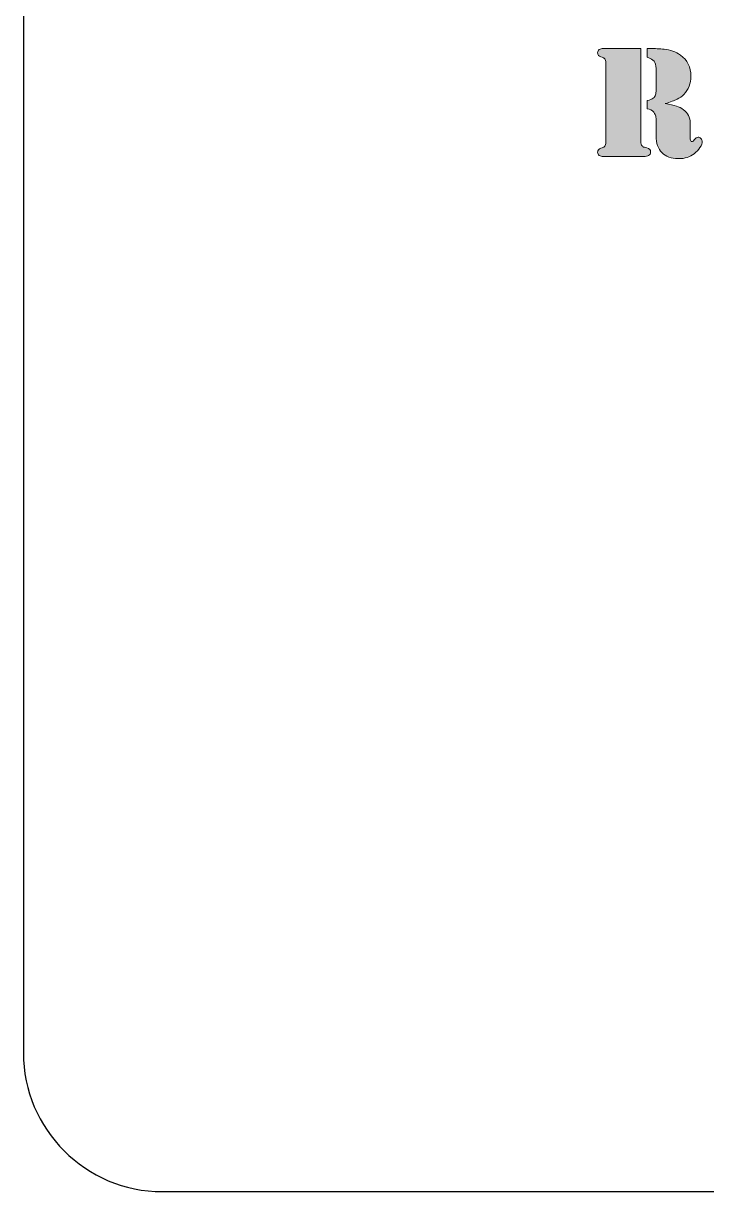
# Model space of a CAD drawing. Header units: inches. Extents: x 11 to 167, y -177 to -21.
# Drawn here: x 10.58 to 31.41, y -176.86 to -141.23 of the extents above; entities that cross this region are included whole.
import ezdxf

# ---------------------------------------------------------------- set-up
doc = ezdxf.new("R2010")
doc.units = ezdxf.units.IN
doc.header["$MEASUREMENT"] = 0
doc.layers.add('Layer 1', color=7, linetype='Continuous')
doc.layers.add('Layer 2', color=7, linetype='Continuous')

# ---------------------------------------------------------------- blocks, each defined once
blk = doc.blocks.new('block 8')
at = {"layer": 'Layer 2', "true_color": 0xffffff}
h = blk.add_hatch(color=7, dxfattribs=at)
h.dxf.hatch_style = 2
edge = h.paths.add_edge_path()
edge.add_spline(control_points=[(29.409, -142.001), (29.409, -142.001), (29.409, -144.834), (29.409, -144.834), (29.409, -144.897), (29.421, -144.942), (29.445, -144.969), (29.458, -144.985), (29.47, -144.995), (29.481, -145), (29.493, -145.003), (29.53, -145.013), (29.592, -145.03), (29.67, -145.047), (29.708, -145.092), (29.708, -145.162), (29.708, -145.204), (29.687, -145.238), (29.645, -145.263), (29.615, -145.283), (29.564, -145.292), (29.493, -145.292), (29.493, -145.292), (29.411, -145.292), (29.411, -145.292), (29.411, -145.292), (28.336, -145.292), (28.336, -145.292), (28.336, -145.292), (28.273, -145.292), (28.273, -145.292), (28.215, -145.292), (28.171, -145.281), (28.139, -145.26), (28.108, -145.238), (28.092, -145.207), (28.092, -145.167), (28.092, -145.101), (28.125, -145.058), (28.189, -145.037), (28.242, -145.019), (28.273, -145.008), (28.282, -145.004), (28.29, -145), (28.3, -144.991), (28.309, -144.977), (28.329, -144.951), (28.338, -144.91), (28.338, -144.854), (28.338, -144.854), (28.338, -142.44), (28.338, -142.44), (28.338, -142.383), (28.329, -142.342), (28.309, -142.317), (28.3, -142.302), (28.29, -142.293), (28.282, -142.289), (28.273, -142.285), (28.242, -142.274), (28.189, -142.256), (28.125, -142.235), (28.092, -142.192), (28.092, -142.126), (28.092, -142.086), (28.108, -142.055), (28.139, -142.033), (28.171, -142.011), (28.215, -142.001), (28.273, -142.001), (28.273, -142.001), (28.336, -142.001), (28.336, -142.001), (28.336, -142.001), (29.409, -142.001), (29.409, -142.001)], knot_values=[0, 0, 0, 0, 1, 1, 1, 2, 2, 2, 3, 3, 3, 4, 4, 4, 5, 5, 5, 6, 6, 6, 7, 7, 7, 8, 8, 8, 9, 9, 9, 10, 10, 10, 11, 11, 11, 12, 12, 12, 13, 13, 13, 14, 14, 14, 15, 15, 15, 16, 16, 16, 17, 17, 17, 18, 18, 18, 19, 19, 19, 20, 20, 20, 21, 21, 21, 22, 22, 22, 23, 23, 23, 24, 24, 24, 25, 25, 25, 25], degree=3, periodic=1)
edge = h.paths.add_edge_path()
edge.add_spline(control_points=[(30.149, -143.679), (30.297, -143.701), (30.411, -143.727), (30.491, -143.754), (30.57, -143.781), (30.642, -143.818), (30.706, -143.865), (30.774, -143.915), (30.826, -143.974), (30.862, -144.043), (30.898, -144.112), (30.916, -144.186), (30.916, -144.263), (30.916, -144.263), (30.916, -144.762), (30.916, -144.762), (30.916, -144.813), (30.933, -144.839), (30.967, -144.839), (30.98, -144.839), (30.991, -144.836), (30.999, -144.828), (31.008, -144.821), (31.021, -144.807), (31.037, -144.786), (31.077, -144.731), (31.118, -144.704), (31.16, -144.704), (31.187, -144.704), (31.214, -144.718), (31.242, -144.747), (31.269, -144.776), (31.283, -144.805), (31.283, -144.834), (31.283, -144.884), (31.259, -144.945), (31.212, -145.016), (31.164, -145.088), (31.105, -145.152), (31.034, -145.208), (30.968, -145.261), (30.897, -145.299), (30.82, -145.323), (30.743, -145.346), (30.652, -145.358), (30.547, -145.358), (30.335, -145.358), (30.17, -145.297), (30.051, -145.175), (29.932, -145.054), (29.872, -144.885), (29.872, -144.668), (29.872, -144.668), (29.872, -144.263), (29.872, -144.263), (29.872, -144.173), (29.871, -144.12), (29.87, -144.106), (29.862, -144.042), (29.839, -143.986), (29.802, -143.94), (29.755, -143.883), (29.689, -143.85), (29.602, -143.841), (29.602, -143.841), (29.602, -143.583), (29.602, -143.583), (29.689, -143.57), (29.751, -143.547), (29.788, -143.515), (29.82, -143.486), (29.842, -143.453), (29.854, -143.416), (29.866, -143.379), (29.872, -143.325), (29.872, -143.252), (29.872, -143.252), (29.872, -142.613), (29.872, -142.613), (29.872, -142.512), (29.852, -142.436), (29.813, -142.386), (29.774, -142.337), (29.702, -142.297), (29.6, -142.268), (29.6, -142.268), (29.6, -142.001), (29.6, -142.001), (29.6, -142.001), (29.662, -142.001), (29.662, -142.001), (29.841, -142.001), (29.993, -142.007), (30.118, -142.02), (30.305, -142.037), (30.471, -142.099), (30.617, -142.203), (30.828, -142.353), (30.933, -142.566), (30.933, -142.842), (30.933, -143.069), (30.862, -143.255), (30.721, -143.399), (30.662, -143.46), (30.592, -143.51), (30.512, -143.549), (30.433, -143.587), (30.312, -143.631), (30.149, -143.679)], knot_values=[0, 0, 0, 0, 1, 1, 1, 2, 2, 2, 3, 3, 3, 4, 4, 4, 5, 5, 5, 6, 6, 6, 7, 7, 7, 8, 8, 8, 9, 9, 9, 10, 10, 10, 11, 11, 11, 12, 12, 12, 13, 13, 13, 14, 14, 14, 15, 15, 15, 16, 16, 16, 17, 17, 17, 18, 18, 18, 19, 19, 19, 20, 20, 20, 21, 21, 21, 22, 22, 22, 23, 23, 23, 24, 24, 24, 25, 25, 25, 26, 26, 26, 27, 27, 27, 28, 28, 28, 29, 29, 29, 30, 30, 30, 31, 31, 31, 32, 32, 32, 33, 33, 33, 34, 34, 34, 35, 35, 35, 36, 36, 36, 36], degree=3, periodic=1)
at = {"layer": 'Layer 2', "lineweight": 0}
for points, knots in [([(29.409, -142.001), (29.409, -142.001), (29.409, -144.834), (29.409, -144.834), (29.409, -144.897), (29.421, -144.942), (29.445, -144.969), (29.458, -144.985), (29.47, -144.995), (29.481, -145), (29.493, -145.003), (29.53, -145.013), (29.592, -145.03), (29.67, -145.047), (29.708, -145.092), (29.708, -145.162), (29.708, -145.204), (29.687, -145.238), (29.645, -145.263), (29.615, -145.283), (29.564, -145.292), (29.493, -145.292), (29.493, -145.292), (29.411, -145.292), (29.411, -145.292), (29.411, -145.292), (28.336, -145.292), (28.336, -145.292), (28.336, -145.292), (28.273, -145.292), (28.273, -145.292), (28.215, -145.292), (28.171, -145.281), (28.139, -145.26), (28.108, -145.238), (28.092, -145.207), (28.092, -145.167), (28.092, -145.101), (28.125, -145.058), (28.189, -145.037), (28.242, -145.019), (28.273, -145.008), (28.282, -145.004), (28.29, -145), (28.3, -144.991), (28.309, -144.977), (28.329, -144.951), (28.338, -144.91), (28.338, -144.854), (28.338, -144.854), (28.338, -142.44), (28.338, -142.44), (28.338, -142.383), (28.329, -142.342), (28.309, -142.317), (28.3, -142.302), (28.29, -142.293), (28.282, -142.289), (28.273, -142.285), (28.242, -142.274), (28.189, -142.256), (28.125, -142.235), (28.092, -142.192), (28.092, -142.126), (28.092, -142.086), (28.108, -142.055), (28.139, -142.033), (28.171, -142.011), (28.215, -142.001), (28.273, -142.001), (28.273, -142.001), (28.336, -142.001), (28.336, -142.001), (28.336, -142.001), (29.409, -142.001), (29.409, -142.001)], [0, 0, 0, 0, 1, 1, 1, 2, 2, 2, 3, 3, 3, 4, 4, 4, 5, 5, 5, 6, 6, 6, 7, 7, 7, 8, 8, 8, 9, 9, 9, 10, 10, 10, 11, 11, 11, 12, 12, 12, 13, 13, 13, 14, 14, 14, 15, 15, 15, 16, 16, 16, 17, 17, 17, 18, 18, 18, 19, 19, 19, 20, 20, 20, 21, 21, 21, 22, 22, 22, 23, 23, 23, 24, 24, 24, 25, 25, 25, 25]), ([(30.149, -143.679), (30.297, -143.701), (30.411, -143.727), (30.491, -143.754), (30.57, -143.781), (30.642, -143.818), (30.706, -143.865), (30.774, -143.915), (30.826, -143.974), (30.862, -144.043), (30.898, -144.112), (30.916, -144.186), (30.916, -144.263), (30.916, -144.263), (30.916, -144.762), (30.916, -144.762), (30.916, -144.813), (30.933, -144.839), (30.967, -144.839), (30.98, -144.839), (30.991, -144.836), (30.999, -144.828), (31.008, -144.821), (31.021, -144.807), (31.037, -144.786), (31.077, -144.731), (31.118, -144.704), (31.16, -144.704), (31.187, -144.704), (31.214, -144.718), (31.242, -144.747), (31.269, -144.776), (31.283, -144.805), (31.283, -144.834), (31.283, -144.884), (31.259, -144.945), (31.212, -145.016), (31.164, -145.088), (31.105, -145.152), (31.034, -145.208), (30.968, -145.261), (30.897, -145.299), (30.82, -145.323), (30.743, -145.346), (30.652, -145.358), (30.547, -145.358), (30.335, -145.358), (30.17, -145.297), (30.051, -145.175), (29.932, -145.054), (29.872, -144.885), (29.872, -144.668), (29.872, -144.668), (29.872, -144.263), (29.872, -144.263), (29.872, -144.173), (29.871, -144.12), (29.87, -144.106), (29.862, -144.042), (29.839, -143.986), (29.802, -143.94), (29.755, -143.883), (29.689, -143.85), (29.602, -143.841), (29.602, -143.841), (29.602, -143.583), (29.602, -143.583), (29.689, -143.57), (29.751, -143.547), (29.788, -143.515), (29.82, -143.486), (29.842, -143.453), (29.854, -143.416), (29.866, -143.379), (29.872, -143.325), (29.872, -143.252), (29.872, -143.252), (29.872, -142.613), (29.872, -142.613), (29.872, -142.512), (29.852, -142.436), (29.813, -142.386), (29.774, -142.337), (29.702, -142.297), (29.6, -142.268), (29.6, -142.268), (29.6, -142.001), (29.6, -142.001), (29.6, -142.001), (29.662, -142.001), (29.662, -142.001), (29.841, -142.001), (29.993, -142.007), (30.118, -142.02), (30.305, -142.037), (30.471, -142.099), (30.617, -142.203), (30.828, -142.353), (30.933, -142.566), (30.933, -142.842), (30.933, -143.069), (30.862, -143.255), (30.721, -143.399), (30.662, -143.46), (30.592, -143.51), (30.512, -143.549), (30.433, -143.587), (30.312, -143.631), (30.149, -143.679)], [0, 0, 0, 0, 1, 1, 1, 2, 2, 2, 3, 3, 3, 4, 4, 4, 5, 5, 5, 6, 6, 6, 7, 7, 7, 8, 8, 8, 9, 9, 9, 10, 10, 10, 11, 11, 11, 12, 12, 12, 13, 13, 13, 14, 14, 14, 15, 15, 15, 16, 16, 16, 17, 17, 17, 18, 18, 18, 19, 19, 19, 20, 20, 20, 21, 21, 21, 22, 22, 22, 23, 23, 23, 24, 24, 24, 25, 25, 25, 26, 26, 26, 27, 27, 27, 28, 28, 28, 29, 29, 29, 30, 30, 30, 31, 31, 31, 32, 32, 32, 33, 33, 33, 34, 34, 34, 35, 35, 35, 36, 36, 36, 36])]:
    blk.add_open_spline(points, degree=3, knots=knots, dxfattribs=at)

msp = doc.modelspace()

# ---------------------------------------------------------------- linework, layer by layer
at = {"layer": 'Layer 1', "color": 250, "lineweight": 25, "true_color": 0x231f20}
msp.add_open_spline([(162.513, -176.859), (162.513, -176.859), (14.817, -176.859), (14.817, -176.859), (12.488, -176.859), (10.583, -174.954), (10.583, -172.626), (10.583, -172.626), (10.583, -24.93), (10.583, -24.93), (10.583, -22.601), (12.488, -20.696), (14.817, -20.696), (14.817, -20.696), (162.513, -20.696), (162.513, -20.696), (164.841, -20.696), (166.746, -22.601), (166.746, -24.93), (166.746, -24.93), (166.746, -172.626), (166.746, -172.626), (166.746, -174.954), (164.841, -176.859), (162.513, -176.859)], degree=3, knots=[0, 0, 0, 0, 1, 1, 1, 2, 2, 2, 3, 3, 3, 4, 4, 4, 5, 5, 5, 6, 6, 6, 7, 7, 7, 8, 8, 8, 8], dxfattribs=at)

# ---------------------------------------------------------------- block references
at = {"layer": 'Layer 2'}
msp.add_blockref('block 8', (0, 0), dxfattribs=at)

doc.saveas('drawing.dxf')
